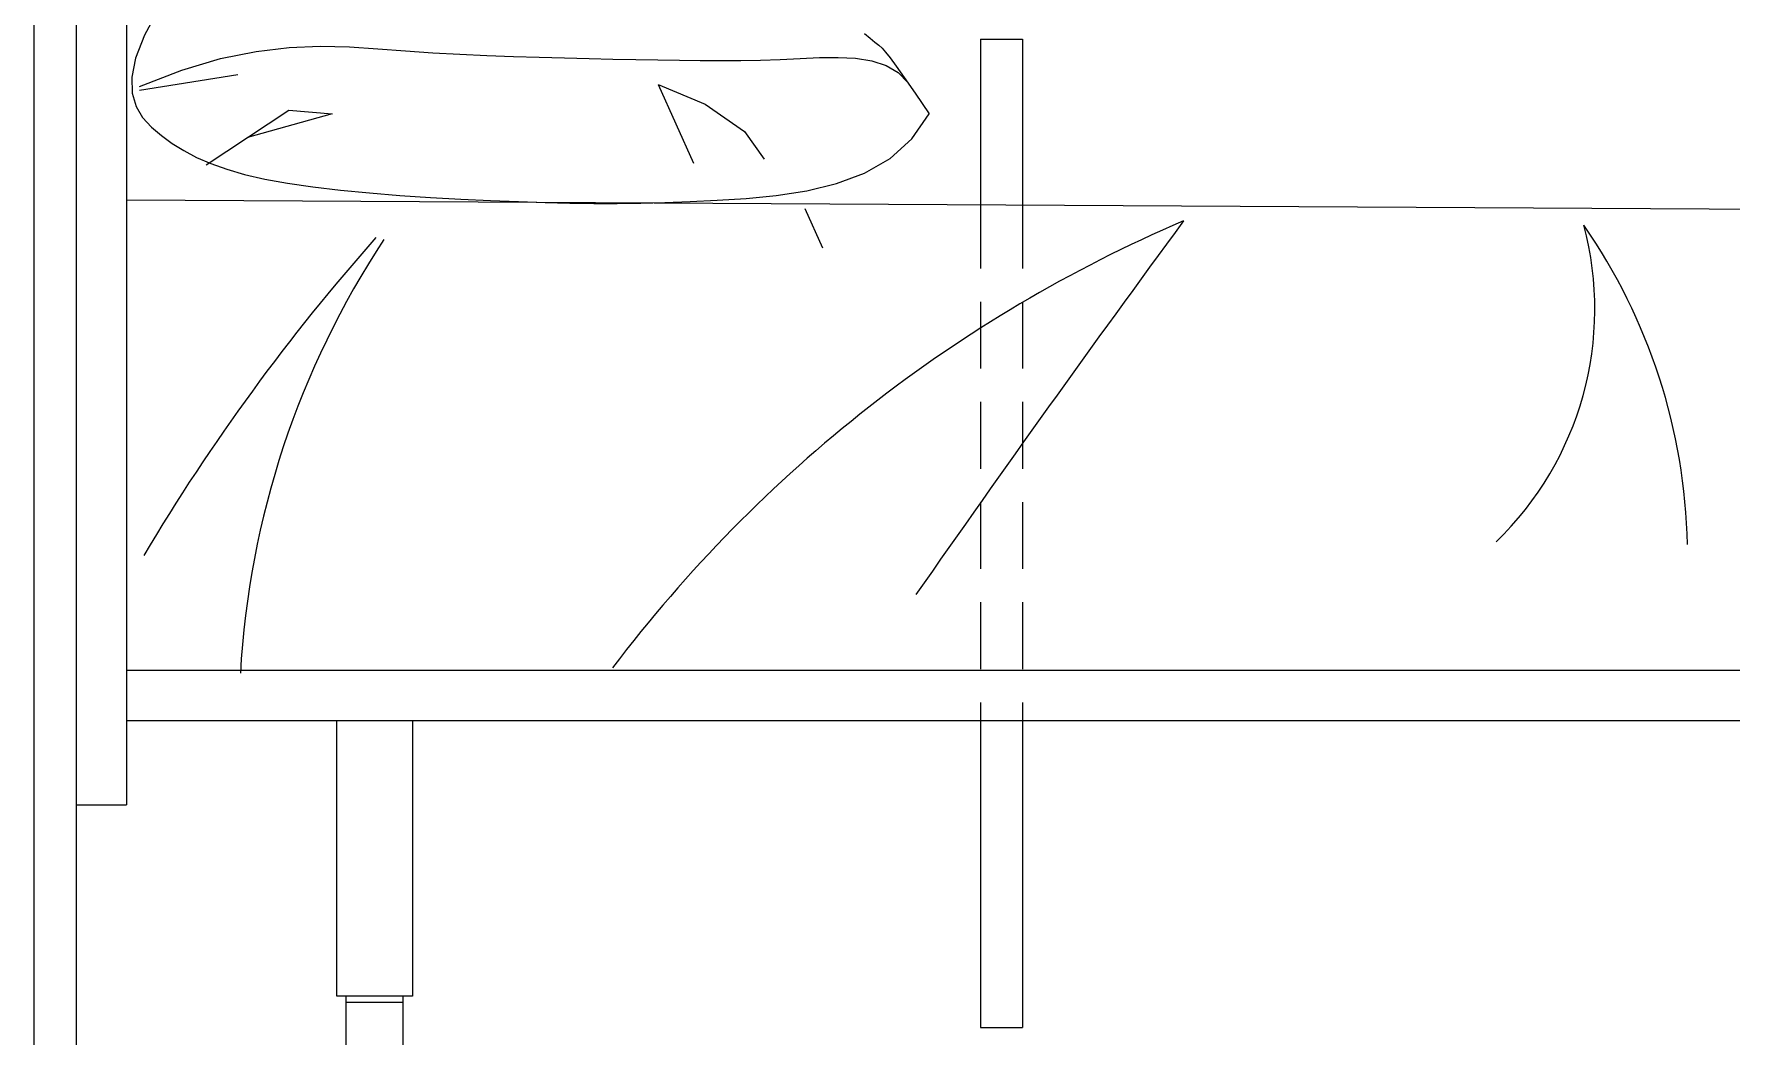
# Model space of a CAD drawing. Extents: x 946 to 4571, y 759 to 3360.
# Drawn here: x 1730 to 2537, y 1352 to 1829 of the extents above; entities that cross this region are included whole.
import ezdxf

# ---------------------------------------------------------------- set-up
doc = ezdxf.new("R2010")
doc.units = 0
doc.header["$LTSCALE"] = 2.5
doc.header["$MEASUREMENT"] = 0
doc.linetypes.add('DASHED', pattern=[19.05, 12.7, -6.35])
for name, color, linetype in [('3', 3, 'CONTINUOUS'), ('4', 4, 'CONTINUOUS'), ('7', 7, 'CONTINUOUS')]:
    doc.layers.add(name, color=color, linetype=linetype)

msp = doc.modelspace()

# ---------------------------------------------------------------- linework, layer by layer
at = {"layer": '3', "linetype": 'DASHED'}
for p, q in [((2179.82, 1748.99), (2179.82, 1502.21)), ((2199.82, 1748.99), (2199.82, 1502.21))]:
    msp.add_line(p, q, dxfattribs=at)
at = {"layer": '3'}
for points in [[(1779.99, 1803.73), (1800.08, 1811.53), (1818.48, 1816.98), (1835.42, 1820.44), (1851.13, 1822.29), (1865.85, 1822.87), (1879.81, 1822.55), (1893.25, 1821.7), (1906.39, 1820.67), (1919.43, 1819.77), (1932.37, 1819.04), (1945.15, 1818.45), (1957.73, 1817.97), (1970.06, 1817.59), (1982.1, 1817.28), (1993.79, 1817.02), (2005.09, 1816.79), (2015.98, 1816.56), (2026.48, 1816.35), (2036.65, 1816.18), (2046.56, 1816.07), (2056.26, 1816.04), (2065.8, 1816.11), (2075.24, 1816.3), (2084.64, 1816.63), (2094.02, 1817.08), (2103.24, 1817.46), (2112.11, 1817.55), (2120.47, 1817.12), (2128.13, 1815.93), (2134.93, 1813.77), (2140.68, 1810.4), (2145.2, 1805.59)], [(1826.69, 1809.32), (1779.99, 1801.86)], [(2026.58, 1804.65), (2048.99, 1795.32), (2067.68, 1782.26), (2077.02, 1769.2)], [(2026.58, 1804.65), (2043.39, 1767.34)], [(1811.74, 1766.41), (1850.97, 1792.53), (1871.52, 1790.67), (1831.36, 1779.47)], [(2096.25, 1745.65), (2104.65, 1727)]]:
    msp.add_lwpolyline(points, dxfattribs=at)
for centre, radius, start, end in [((2540.64, 1122.76), 671.29, 113.18461, 142.94502), ((9768.03, -3758.13), 9292.63, 143.725882, 145.073433), ((2317.7, 1698), 154.18, 314.05841, 14.93251), ((2239.35, 1580.15), 276.6, 1.19699, 34.72732), ((2639.63, 1070.35), 997.99, 138.47958, 149.24521), ((2242.67, 1501.89), 415.33, 146.52331, 176.85265)]:
    msp.add_arc(centre, radius, start, end, dxfattribs=at)
at = {"layer": '4'}
for p, q in [((1729.82, 3351.21), (1729.82, 1251.21)), ((1773.82, 2037.21), (1773.82, 1462.21)), ((2199.82, 1826.21), (2199.82, 1748.99)), ((1773.82, 1526.21), (2814.41, 1526.21)), ((1773.82, 1502.21), (2817.55, 1502.21)), ((2199.82, 1502.21), (2199.82, 1356.21)), ((1749.82, 1462.21), (1773.82, 1462.21))]:
    msp.add_line(p, q, dxfattribs=at)
msp.add_lwpolyline([(1909.82, 1371.21), (1873.82, 1371.21), (1873.82, 1502.21), (1909.82, 1502.21)], close=True, dxfattribs=at)
at = {"layer": '7'}
for p, q in [((1749.82, 3351.21), (1749.82, 1251.21)), ((2179.82, 1826.21), (2199.82, 1826.21)), ((2179.82, 1826.21), (2179.82, 1748.99)), ((3629.82, 1739.21), (1773.82, 1749.71)), ((2179.82, 1502.21), (2179.82, 1356.21)), ((1905.32, 1371.21), (1878.32, 1371.21)), ((1878.32, 1341.21), (1878.32, 1371.21)), ((1905.32, 1341.21), (1905.32, 1371.21)), ((2179.82, 1356.21), (2199.82, 1356.21))]:
    msp.add_line(p, q, dxfattribs=at)
for points in [[(1789.33, 1841.04), (1782.39, 1828.14), (1778.18, 1817.27), (1776.33, 1808.16), (1776.5, 1800.58), (1778.35, 1794.26), (1781.51, 1788.96), (1785.65, 1784.42), (1790.42, 1780.4), (1795.54, 1776.69), (1801.07, 1773.23), (1807.15, 1770.02), (1813.9, 1767.07), (1821.47, 1764.37), (1829.97, 1761.91), (1839.56, 1759.69), (1850.35, 1757.7), (1862.42, 1755.95), (1875.54, 1754.42), (1889.42, 1753.09), (1903.79, 1751.95), (1918.34, 1750.99), (1932.8, 1750.18), (1946.87, 1749.52), (1960.26, 1749), (1972.78, 1748.59), (1984.59, 1748.31), (1995.94, 1748.15), (2007.08, 1748.14), (2018.26, 1748.27), (2029.74, 1748.56), (2041.77, 1749), (2054.6, 1749.62), (2068.36, 1750.46), (2082.71, 1751.83), (2097.19, 1754.08), (2111.34, 1757.55), (2124.71, 1762.59), (2136.82, 1769.56), (2147.23, 1778.8), (2155.48, 1790.67)], [(2124.64, 1828.86), (2127.4, 1826.7), (2129.63, 1824.87), (2131.42, 1823.38), (2133.02, 1821.89), (2134.72, 1820.01), (2136.83, 1817.33), (2139.67, 1813.46), (2143.51, 1807.99), (2148.68, 1800.53), (2155.48, 1790.67)], [(1905.32, 1368.21), (1878.32, 1368.21)]]:
    msp.add_lwpolyline(points, dxfattribs=at)

doc.saveas('drawing.dxf')
